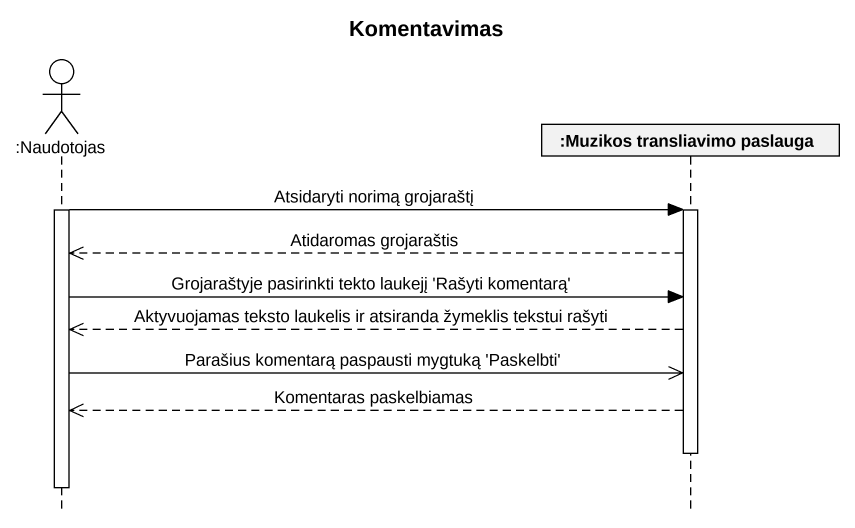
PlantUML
@startuml
title Komentavimas
hide footbox
actor ":Naudotojas" as Naudotojas
participant ":Muzikos transliavimo paslauga" as Muzikos_transliavimo

activate Naudotojas
Naudotojas -> Muzikos_transliavimo : Atsidaryti norimą grojaraštį
activate Muzikos_transliavimo
Muzikos_transliavimo -->> Naudotojas : Atidaromas grojaraštis
Naudotojas -> Muzikos_transliavimo : Grojaraštyje pasirinkti tekto laukejį 'Rašyti komentarą'
Muzikos_transliavimo -->> Naudotojas : Aktyvuojamas teksto laukelis ir atsiranda žymeklis tekstui rašyti
Naudotojas ->> Muzikos_transliavimo : Parašius komentarą paspausti mygtuką 'Paskelbti'
Muzikos_transliavimo -->> Naudotojas : Komentaras paskelbiamas
deactivate Muzikos_transliavimo
deactivate Naudotojas
@enduml
